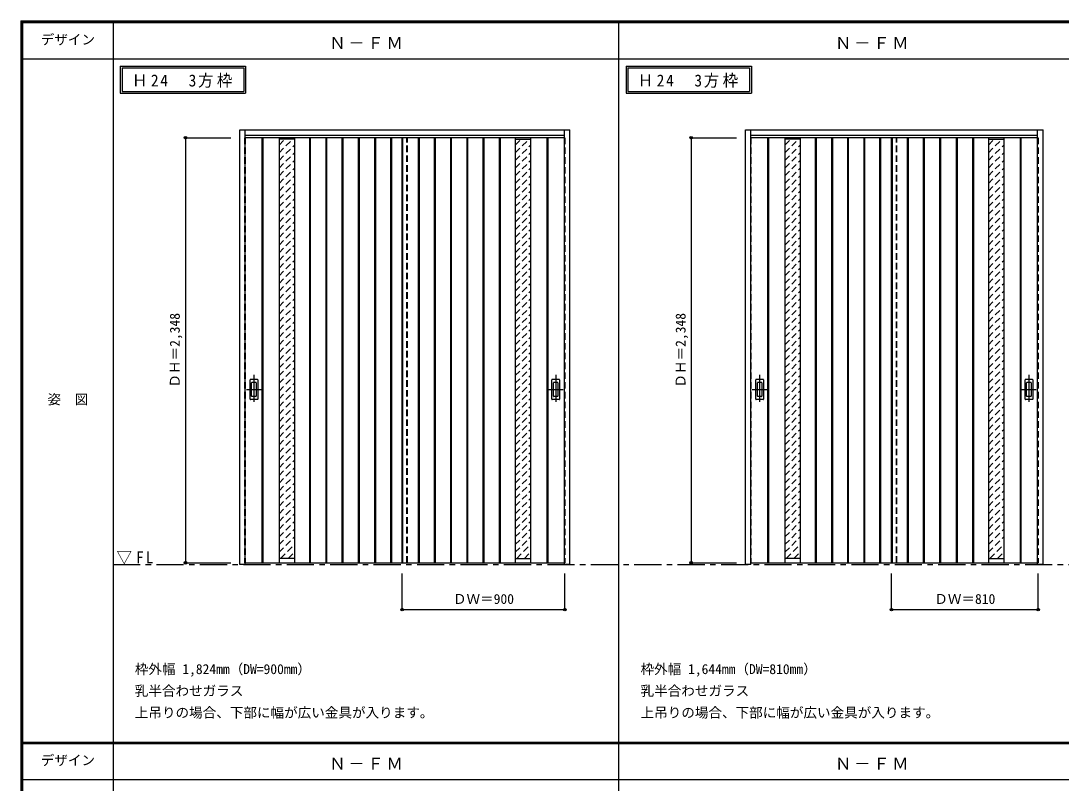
# Model space of a CAD drawing. Units: millimetres, scale not verified. Extents: x -6000 to 5700, y -4307 to 4260.
# Drawn here: x -6000 to -250, y -36 to 4175 of the extents above; entities that cross this region are included whole.
import ezdxf
from ezdxf.enums import TextEntityAlignment as Align

# ---------------------------------------------------------------- set-up
doc = ezdxf.new("R2010")
doc.units = ezdxf.units.MM
doc.header["$LTSCALE"] = 30
doc.header["$PDMODE"] = 32
doc.header["$PDSIZE"] = 15
doc.linetypes.add('CHAIN1', pattern=[8, 5, -1, 1, -1])
doc.linetypes.add('DASHED1', pattern=[1.8, 1.2, -0.6])
for name, color, linetype in [('0-1_通り芯', 4, 'CHAIN1'), ('0-2_扉', 4, 'DASHED1'), ('0-3_仕上げ', 7, 'Continuous'), ('0-4_枠', 3, 'Continuous'), ('0-6_引手', 3, 'Continuous'), ('0-A_文字', 7, 'Continuous'), ('0-B_寸法', 4, 'Continuous'), ('0-C_ハッチ', 4, 'DASHED1'), ('F-1_枠', 6, 'Continuous'), ('F-A_文字', 7, 'Continuous')]:
    doc.layers.add(name, color=color, linetype=linetype)
doc.styles.add('ＭＳ ゴシック', font='')
doc.styles.get('ＭＳ ゴシック').set_extended_font_data('MS Gothic')

msp = doc.modelspace()

# ---------------------------------------------------------------- linework, layer by layer
at = {"layer": '0-1_通り芯'}
for p, q in [((-4712, 2220), (-4712, 2058)), ((-3044, 2220), (-3044, 2058)), ((-1917, 2220), (-1917, 2058)), ((-429, 2220), (-429, 2058)), ((-4753, 2139), (-4671, 2139)), ((-3085, 2139), (-3003, 2139)), ((-1958, 2139), (-1876, 2139)), ((-470, 2139), (-388, 2139))]:
    msp.add_line(p, q, dxfattribs=at)
at = {"layer": '0-1_通り芯', "color": 7}
msp.add_line((-5490, 1173), (5690, 1173), dxfattribs=at)
at = {"layer": '0-2_扉'}
for p, q in [((-4763, 3529.5), (-4763, 1181.5)), ((-4760, 3529.5), (-4763, 3529.5)), ((-3863, 1181.5), (-3863, 3529.5)), ((-2996, 3529.5), (-2993, 3529.5)), ((-2993, 3529.5), (-2993, 1181.5)), ((-1968, 3529.5), (-1968, 1181.5)), ((-1965, 3529.5), (-1968, 3529.5)), ((-1158, 1181.5), (-1158, 3529.5)), ((-381, 3529.5), (-378, 3529.5)), ((-378, 3529.5), (-378, 1181.5)), ((-4763, 1181.5), (-4760, 1181.5)), ((-2993, 1181.5), (-2996, 1181.5)), ((-1968, 1181.5), (-1965, 1181.5)), ((-378, 1181.5), (-381, 1181.5))]:
    msp.add_line(p, q, dxfattribs=at)
at = {"layer": '0-2_扉', "color": 3, "linetype": 'Continuous'}
for p, q in [((-2996, 3529.5), (-4760, 3529.5)), ((-3893, 1181.5), (-3893, 3529.5)), ((-381, 3529.5), (-1965, 3529.5)), ((-1188, 1181.5), (-1188, 3529.5)), ((-4760, 1181.5), (-2996, 1181.5)), ((-1965, 1181.5), (-381, 1181.5))]:
    msp.add_line(p, q, dxfattribs=at)
at = {"layer": '0-3_仕上げ', "color": 3, "linetype": 'DASHED1'}
for p, q in [((-4760, 3529.5), (-4760, 1181.5)), ((-3866, 1181.5), (-3866, 3529.5)), ((-2996, 1181.5), (-2996, 3529.5)), ((-1965, 3529.5), (-1965, 1181.5)), ((-1161, 1181.5), (-1161, 3529.5)), ((-381, 1181.5), (-381, 3529.5))]:
    msp.add_line(p, q, dxfattribs=at)
at = {"layer": '0-3_仕上げ', "color": 3}
for p, q in [((-4668, 3529.5), (-4668, 1181.5)), ((-4663, 3529.5), (-4663, 1181.5)), ((-4405, 3529.5), (-4405, 1181.5)), ((-4400, 3529.5), (-4400, 1181.5)), ((-4315, 3529.5), (-4315, 1181.5)), ((-4310, 3529.5), (-4310, 1181.5)), ((-4225, 3529.5), (-4225, 1181.5)), ((-4220, 3529.5), (-4220, 1181.5)), ((-4135, 3529.5), (-4135, 1181.5)), ((-4130, 3529.5), (-4130, 1181.5)), ((-4045, 3529.5), (-4045, 1181.5)), ((-4040, 3529.5), (-4040, 1181.5)), ((-3957, 3529.5), (-3957, 1181.5)), ((-3952, 3529.5), (-3952, 1181.5)), ((-3890, 3529.5), (-3890, 1181.5)), ((-3804, 3529.5), (-3804, 1181.5)), ((-3799, 3529.5), (-3799, 1181.5)), ((-3716, 3529.5), (-3716, 1181.5)), ((-3711, 3529.5), (-3711, 1181.5)), ((-3626, 3529.5), (-3626, 1181.5)), ((-3621, 3529.5), (-3621, 1181.5)), ((-3536, 3529.5), (-3536, 1181.5)), ((-3531, 3529.5), (-3531, 1181.5)), ((-3446, 3529.5), (-3446, 1181.5)), ((-3441, 3529.5), (-3441, 1181.5)), ((-3356, 3529.5), (-3356, 1181.5)), ((-3351, 3529.5), (-3351, 1181.5)), ((-3093, 3529.5), (-3093, 1181.5)), ((-3088, 3529.5), (-3088, 1181.5)), ((-1873, 3529.5), (-1873, 1181.5)), ((-1868, 3529.5), (-1868, 1181.5)), ((-1610, 3529.5), (-1610, 1181.5)), ((-1605, 3529.5), (-1605, 1181.5)), ((-1520, 3529.5), (-1520, 1181.5)), ((-1515, 3529.5), (-1515, 1181.5)), ((-1430, 1181.5), (-1430, 3529.5)), ((-1425, 1181.5), (-1425, 3529.5)), ((-1340, 1181.5), (-1340, 3529.5)), ((-1335, 1181.5), (-1335, 3529.5)), ((-1252, 1181.5), (-1252, 3529.5)), ((-1247, 1181.5), (-1247, 3529.5)), ((-1185, 3529.5), (-1185, 1181.5)), ((-1099, 1181.5), (-1099, 3529.5)), ((-1094, 1181.5), (-1094, 3529.5)), ((-1011, 1181.5), (-1011, 3529.5)), ((-1006, 1181.5), (-1006, 3529.5)), ((-921, 1181.5), (-921, 3529.5)), ((-916, 1181.5), (-916, 3529.5)), ((-831, 3529.5), (-831, 1181.5)), ((-826, 3529.5), (-826, 1181.5)), ((-741, 3529.5), (-741, 1181.5)), ((-736, 3529.5), (-736, 1181.5)), ((-478, 3529.5), (-478, 1181.5)), ((-473, 3529.5), (-473, 1181.5))]:
    msp.add_line(p, q, dxfattribs=at)
at = {"layer": '0-3_仕上げ'}
for p, q in [((-4573, 3529.5), (-4573, 1181.5)), ((-4488, 3521.5), (-4573, 3521.5)), ((-4488, 3529.5), (-4488, 1181.5)), ((-3268, 3529.5), (-3268, 1181.5)), ((-3268, 3521.5), (-3183, 3521.5)), ((-3183, 3529.5), (-3183, 1181.5)), ((-1778, 3529.5), (-1778, 1181.5)), ((-1693, 3521.5), (-1778, 3521.5)), ((-1693, 3529.5), (-1693, 1181.5)), ((-653, 3529.5), (-653, 1181.5)), ((-653, 3521.5), (-568, 3521.5)), ((-568, 3529.5), (-568, 1181.5)), ((-4488, 1205.5), (-4573, 1205.5)), ((-3268, 1205.5), (-3183, 1205.5)), ((-1693, 1205.5), (-1778, 1205.5)), ((-653, 1205.5), (-568, 1205.5))]:
    msp.add_line(p, q, dxfattribs=at)
at = {"layer": '0-4_枠'}
for p, q in [((-4790, 1173), (-4790, 3573)), ((-4790, 3573), (-2966, 3573)), ((-4760, 1173), (-4760, 3573)), ((-2996, 1182.04), (-2996, 3573)), ((-2966, 1173), (-2966, 3573)), ((-1995, 1173), (-1995, 3573)), ((-1995, 3573), (-351, 3573)), ((-1965, 1173), (-1965, 3573)), ((-381, 1182.04), (-381, 3573)), ((-351, 1173), (-351, 3573)), ((-4760, 3543), (-2996, 3543)), ((-1965, 3543), (-381, 3543)), ((-4760, 1173), (-4790, 1173)), ((-2996, 1181.7), (-2996, 1182.04)), ((-1965, 1173), (-1995, 1173)), ((-381, 1181.7), (-381, 1182.04))]:
    msp.add_line(p, q, dxfattribs=at)
for points in [[(-2966, 1173), (-2996, 1173), (-2996, 1181.7)], [(-351, 1173), (-381, 1173), (-381, 1181.7)]]:
    msp.add_lwpolyline(points, dxfattribs=at)
at = {"layer": '0-6_引手'}
for p, q in [((-4733, 2085.5), (-4733, 2192.5)), ((-4692.5, 2194), (-4731.5, 2194)), ((-4691, 2192.5), (-4691, 2085.5)), ((-3065, 2085.5), (-3065, 2192.5)), ((-3024.5, 2194), (-3063.5, 2194)), ((-3023, 2192.5), (-3023, 2085.5)), ((-1938, 2085.5), (-1938, 2192.5)), ((-1897.5, 2194), (-1936.5, 2194)), ((-1896, 2192.5), (-1896, 2085.5)), ((-450, 2085.5), (-450, 2192.5)), ((-409.5, 2194), (-448.5, 2194)), ((-408, 2192.5), (-408, 2085.5)), ((-4692.5, 2084), (-4731.5, 2084)), ((-3024.5, 2084), (-3063.5, 2084)), ((-1897.5, 2084), (-1936.5, 2084)), ((-409.5, 2084), (-448.5, 2084))]:
    msp.add_line(p, q, dxfattribs=at)
at = {"layer": '0-6_引手', "color": 7}
for p, q in [((-4724.5, 2101.5), (-4724.5, 2176.5)), ((-4701, 2178), (-4723, 2178)), ((-4699.5, 2176.5), (-4699.5, 2101.5)), ((-3056.5, 2101.5), (-3056.5, 2176.5)), ((-3033, 2178), (-3055, 2178)), ((-3031.5, 2176.5), (-3031.5, 2101.5)), ((-1929.5, 2101.5), (-1929.5, 2176.5)), ((-1906, 2178), (-1928, 2178)), ((-1904.5, 2176.5), (-1904.5, 2101.5)), ((-441.5, 2101.5), (-441.5, 2176.5)), ((-418, 2178), (-440, 2178)), ((-416.5, 2176.5), (-416.5, 2101.5)), ((-4701, 2100), (-4723, 2100)), ((-3033, 2100), (-3055, 2100)), ((-1906, 2100), (-1928, 2100)), ((-418, 2100), (-440, 2100))]:
    msp.add_line(p, q, dxfattribs=at)
at = {"layer": '0-6_引手'}
for centre, start, end in [((-4731.5, 2192.5), 90, 180), ((-4692.5, 2192.5), 0, 90), ((-3063.5, 2192.5), 90, 180), ((-3024.5, 2192.5), 0, 90), ((-1936.5, 2192.5), 90, 180), ((-1897.5, 2192.5), 0, 90), ((-448.5, 2192.5), 90, 180), ((-409.5, 2192.5), 0, 90), ((-4731.5, 2085.5), 180, 270), ((-4692.5, 2085.5), 270, 0), ((-3063.5, 2085.5), 180, 270), ((-3024.5, 2085.5), 270, 0), ((-1936.5, 2085.5), 180, 270), ((-1897.5, 2085.5), 270, 0), ((-448.5, 2085.5), 180, 270), ((-409.5, 2085.5), 270, 0)]:
    msp.add_arc(centre, 1.5, start, end, dxfattribs=at)
at = {"layer": '0-6_引手', "color": 7}
for centre, start, end in [((-4723, 2176.5), 90, 180), ((-4701, 2176.5), 0, 90), ((-3055, 2176.5), 90, 180), ((-3033, 2176.5), 0, 90), ((-1928, 2176.5), 90, 180), ((-1906, 2176.5), 0, 90), ((-440, 2176.5), 90, 180), ((-418, 2176.5), 0, 90), ((-4723, 2101.5), 180, 270), ((-4701, 2101.5), 270, 0), ((-3055, 2101.5), 180, 270), ((-3033, 2101.5), 270, 0), ((-1928, 2101.5), 180, 270), ((-1906, 2101.5), 270, 0), ((-440, 2101.5), 180, 270), ((-418, 2101.5), 270, 0)]:
    msp.add_arc(centre, 1.5, start, end, dxfattribs=at)
at = {"layer": '0-A_文字'}
for p, q in [((-5450, 3925), (-5450, 3775)), ((-5440, 3915), (-5440, 3785)), ((-5440, 3915), (-4767.38, 3915)), ((-4767.38, 3915), (-4767.38, 3785)), ((-2655, 3925), (-2655, 3775)), ((-2645, 3915), (-2645, 3785)), ((-2645, 3915), (-1972.38, 3915)), ((-1972.38, 3915), (-1972.38, 3785)), ((-5450, 3775), (-4757.38, 3775)), ((-5440, 3785), (-4767.38, 3785)), ((-2655, 3775), (-1962.38, 3775)), ((-2645, 3785), (-1972.38, 3785))]:
    msp.add_line(p, q, dxfattribs=at)
for points in [[(-5450, 3925), (-4757.38, 3925), (-4757.38, 3775)], [(-2655, 3925), (-1962.38, 3925), (-1962.38, 3775)]]:
    msp.add_lwpolyline(points, dxfattribs=at)
at = {"layer": '0-B_寸法'}
for p, q in [((-5090, 3529.5), (-4840, 3529.5)), ((-5090, 3529.5), (-5090, 1181.5)), ((-2295, 3529.5), (-2045, 3529.5)), ((-2295, 3529.5), (-2295, 1181.5)), ((-5090, 1181.5), (-4840, 1181.5)), ((-2295, 1181.5), (-2045, 1181.5)), ((-3893, 923), (-3893, 1123)), ((-2993, 923), (-2993, 1123)), ((-1188, 923), (-1188, 1123)), ((-378, 923), (-378, 1123)), ((-3893, 923), (-2993, 923)), ((-1188, 923), (-378, 923))]:
    msp.add_line(p, q, dxfattribs=at)
at = {"layer": '0-B_寸法', "color": 7}
for p in [(-5090, 3529.5), (-2295, 3529.5), (-5090, 1181.5), (-2295, 1181.5), (-3893, 923), (-2993, 923), (-1188, 923), (-378, 923)]:
    msp.add_point(p, dxfattribs=at)
at = {"layer": '0-C_ハッチ'}
for p, q in [((-4573, 3445.72), (-4497.22, 3521.5)), ((-4573, 3488.15), (-4539.65, 3521.5)), ((-3268, 3445.72), (-3192.22, 3521.5)), ((-3268, 3488.15), (-3234.65, 3521.5)), ((-1778, 3445.72), (-1702.22, 3521.5)), ((-1778, 3488.15), (-1744.65, 3521.5)), ((-653, 3445.72), (-577.22, 3521.5)), ((-653, 3488.15), (-619.65, 3521.5)), ((-4573, 3403.29), (-4488, 3488.29)), ((-3268, 3403.29), (-3183, 3488.29)), ((-1778, 3403.29), (-1693, 3488.29)), ((-653, 3403.29), (-568, 3488.29)), ((-4573, 3360.87), (-4488, 3445.87)), ((-4573, 3318.44), (-4488, 3403.44)), ((-3268, 3360.87), (-3183, 3445.87)), ((-3268, 3318.44), (-3183, 3403.44)), ((-1778, 3360.87), (-1693, 3445.87)), ((-1778, 3318.44), (-1693, 3403.44)), ((-653, 3360.87), (-568, 3445.87)), ((-653, 3318.44), (-568, 3403.44)), ((-4573, 3276.01), (-4488, 3361.01)), ((-3268, 3276.01), (-3183, 3361.01)), ((-1778, 3276.01), (-1693, 3361.01)), ((-653, 3276.01), (-568, 3361.01)), ((-4573, 3233.59), (-4488, 3318.59)), ((-3268, 3233.59), (-3183, 3318.59)), ((-1778, 3233.59), (-1693, 3318.59)), ((-653, 3233.59), (-568, 3318.59)), ((-4573, 3191.16), (-4488, 3276.16)), ((-4573, 3148.73), (-4488, 3233.73)), ((-3268, 3191.16), (-3183, 3276.16)), ((-3268, 3148.73), (-3183, 3233.73)), ((-1778, 3191.16), (-1693, 3276.16)), ((-1778, 3148.73), (-1693, 3233.73)), ((-653, 3191.16), (-568, 3276.16)), ((-653, 3148.73), (-568, 3233.73)), ((-4573, 3106.31), (-4488, 3191.31)), ((-3268, 3106.31), (-3183, 3191.31)), ((-1778, 3106.31), (-1693, 3191.31)), ((-653, 3106.31), (-568, 3191.31)), ((-4573, 3063.88), (-4488, 3148.88)), ((-4573, 3021.45), (-4488, 3106.45)), ((-3268, 3063.88), (-3183, 3148.88)), ((-3268, 3021.45), (-3183, 3106.45)), ((-1778, 3063.88), (-1693, 3148.88)), ((-1778, 3021.45), (-1693, 3106.45)), ((-653, 3063.88), (-568, 3148.88)), ((-653, 3021.45), (-568, 3106.45)), ((-4573, 2979.03), (-4488, 3064.03)), ((-3268, 2979.03), (-3183, 3064.03)), ((-1778, 2979.03), (-1693, 3064.03)), ((-653, 2979.03), (-568, 3064.03)), ((-4573, 2936.6), (-4488, 3021.6)), ((-3268, 2936.6), (-3183, 3021.6)), ((-1778, 2936.6), (-1693, 3021.6)), ((-653, 2936.6), (-568, 3021.6)), ((-4573, 2894.18), (-4488, 2979.18)), ((-4573, 2851.75), (-4488, 2936.75)), ((-3268, 2894.18), (-3183, 2979.18)), ((-3268, 2851.75), (-3183, 2936.75)), ((-1778, 2894.18), (-1693, 2979.18)), ((-1778, 2851.75), (-1693, 2936.75)), ((-653, 2894.18), (-568, 2979.18)), ((-653, 2851.75), (-568, 2936.75)), ((-4573, 2809.32), (-4488, 2894.32)), ((-3268, 2809.32), (-3183, 2894.32)), ((-1778, 2809.32), (-1693, 2894.32)), ((-653, 2809.32), (-568, 2894.32)), ((-4573, 2766.9), (-4488, 2851.9)), ((-3268, 2766.9), (-3183, 2851.9)), ((-1778, 2766.9), (-1693, 2851.9)), ((-653, 2766.9), (-568, 2851.9)), ((-4573, 2724.47), (-4488, 2809.47)), ((-4573, 2682.04), (-4488, 2767.04)), ((-3268, 2724.47), (-3183, 2809.47)), ((-3268, 2682.04), (-3183, 2767.04)), ((-1778, 2724.47), (-1693, 2809.47)), ((-1778, 2682.04), (-1693, 2767.04)), ((-653, 2724.47), (-568, 2809.47)), ((-653, 2682.04), (-568, 2767.04)), ((-4573, 2639.62), (-4488, 2724.62)), ((-3268, 2639.62), (-3183, 2724.62)), ((-1778, 2639.62), (-1693, 2724.62)), ((-653, 2639.62), (-568, 2724.62)), ((-4573, 2597.19), (-4488, 2682.19)), ((-3268, 2597.19), (-3183, 2682.19)), ((-1778, 2597.19), (-1693, 2682.19)), ((-653, 2597.19), (-568, 2682.19)), ((-4573, 2554.76), (-4488, 2639.76)), ((-4573, 2512.34), (-4488, 2597.34)), ((-3268, 2554.76), (-3183, 2639.76)), ((-3268, 2512.34), (-3183, 2597.34)), ((-1778, 2554.76), (-1693, 2639.76)), ((-1778, 2512.34), (-1693, 2597.34)), ((-653, 2554.76), (-568, 2639.76)), ((-653, 2512.34), (-568, 2597.34)), ((-4573, 2469.91), (-4488, 2554.91)), ((-3268, 2469.91), (-3183, 2554.91)), ((-1778, 2469.91), (-1693, 2554.91)), ((-653, 2469.91), (-568, 2554.91)), ((-4573, 2427.48), (-4488, 2512.48)), ((-3268, 2427.48), (-3183, 2512.48)), ((-1778, 2427.48), (-1693, 2512.48)), ((-653, 2427.48), (-568, 2512.48)), ((-4573, 2385.06), (-4488, 2470.06)), ((-4573, 2342.63), (-4488, 2427.63)), ((-3268, 2385.06), (-3183, 2470.06)), ((-3268, 2342.63), (-3183, 2427.63)), ((-1778, 2385.06), (-1693, 2470.06)), ((-1778, 2342.63), (-1693, 2427.63)), ((-653, 2385.06), (-568, 2470.06)), ((-653, 2342.63), (-568, 2427.63)), ((-4573, 2300.21), (-4488, 2385.21)), ((-3268, 2300.21), (-3183, 2385.21)), ((-1778, 2300.21), (-1693, 2385.21)), ((-653, 2300.21), (-568, 2385.21)), ((-4573, 2257.78), (-4488, 2342.78)), ((-4573, 2215.35), (-4488, 2300.35)), ((-3268, 2257.78), (-3183, 2342.78)), ((-3268, 2215.35), (-3183, 2300.35)), ((-1778, 2257.78), (-1693, 2342.78)), ((-1778, 2215.35), (-1693, 2300.35)), ((-653, 2257.78), (-568, 2342.78)), ((-653, 2215.35), (-568, 2300.35)), ((-4573, 2172.93), (-4488, 2257.93)), ((-3268, 2172.93), (-3183, 2257.93)), ((-1778, 2172.93), (-1693, 2257.93)), ((-653, 2172.93), (-568, 2257.93)), ((-4573, 2130.5), (-4488, 2215.5)), ((-3268, 2130.5), (-3183, 2215.5)), ((-1778, 2130.5), (-1693, 2215.5)), ((-653, 2130.5), (-568, 2215.5)), ((-4573, 2088.07), (-4488, 2173.07)), ((-4573, 2045.65), (-4488, 2130.65)), ((-3268, 2088.07), (-3183, 2173.07)), ((-3268, 2045.65), (-3183, 2130.65)), ((-1778, 2088.07), (-1693, 2173.07)), ((-1778, 2045.65), (-1693, 2130.65)), ((-653, 2088.07), (-568, 2173.07)), ((-653, 2045.65), (-568, 2130.65)), ((-4573, 2003.22), (-4488, 2088.22)), ((-3268, 2003.22), (-3183, 2088.22)), ((-1778, 2003.22), (-1693, 2088.22)), ((-653, 2003.22), (-568, 2088.22)), ((-4573, 1960.79), (-4488, 2045.79)), ((-3268, 1960.79), (-3183, 2045.79)), ((-1778, 1960.79), (-1693, 2045.79)), ((-653, 1960.79), (-568, 2045.79)), ((-4573, 1918.37), (-4488, 2003.37)), ((-4573, 1875.94), (-4488, 1960.94)), ((-3268, 1918.37), (-3183, 2003.37)), ((-3268, 1875.94), (-3183, 1960.94)), ((-1778, 1918.37), (-1693, 2003.37)), ((-1778, 1875.94), (-1693, 1960.94)), ((-653, 1918.37), (-568, 2003.37)), ((-653, 1875.94), (-568, 1960.94)), ((-4573, 1833.52), (-4488, 1918.52)), ((-3268, 1833.52), (-3183, 1918.52)), ((-1778, 1833.52), (-1693, 1918.52)), ((-653, 1833.52), (-568, 1918.52)), ((-4573, 1791.09), (-4488, 1876.09)), ((-3268, 1791.09), (-3183, 1876.09)), ((-1778, 1791.09), (-1693, 1876.09)), ((-653, 1791.09), (-568, 1876.09)), ((-4573, 1748.66), (-4488, 1833.66)), ((-4573, 1706.24), (-4488, 1791.24)), ((-3268, 1748.66), (-3183, 1833.66)), ((-3268, 1706.24), (-3183, 1791.24)), ((-1778, 1748.66), (-1693, 1833.66)), ((-1778, 1706.24), (-1693, 1791.24)), ((-653, 1748.66), (-568, 1833.66)), ((-653, 1706.24), (-568, 1791.24)), ((-4573, 1663.81), (-4488, 1748.81)), ((-3268, 1663.81), (-3183, 1748.81)), ((-1778, 1663.81), (-1693, 1748.81)), ((-653, 1663.81), (-568, 1748.81)), ((-4573, 1621.38), (-4488, 1706.38)), ((-3268, 1621.38), (-3183, 1706.38)), ((-1778, 1621.38), (-1693, 1706.38)), ((-653, 1621.38), (-568, 1706.38)), ((-4573, 1578.96), (-4488, 1663.96)), ((-4573, 1536.53), (-4488, 1621.53)), ((-3268, 1578.96), (-3183, 1663.96)), ((-3268, 1536.53), (-3183, 1621.53)), ((-1778, 1578.96), (-1693, 1663.96)), ((-1778, 1536.53), (-1693, 1621.53)), ((-653, 1578.96), (-568, 1663.96)), ((-653, 1536.53), (-568, 1621.53)), ((-4573, 1494.1), (-4488, 1579.1)), ((-3268, 1494.1), (-3183, 1579.1)), ((-1778, 1494.1), (-1693, 1579.1)), ((-653, 1494.1), (-568, 1579.1)), ((-4573, 1451.68), (-4488, 1536.68)), ((-3268, 1451.68), (-3183, 1536.68)), ((-1778, 1451.68), (-1693, 1536.68)), ((-653, 1451.68), (-568, 1536.68)), ((-4573, 1409.25), (-4488, 1494.25)), ((-4573, 1366.82), (-4488, 1451.82)), ((-3268, 1409.25), (-3183, 1494.25)), ((-3268, 1366.82), (-3183, 1451.82)), ((-1778, 1409.25), (-1693, 1494.25)), ((-1778, 1366.82), (-1693, 1451.82)), ((-653, 1409.25), (-568, 1494.25)), ((-653, 1366.82), (-568, 1451.82)), ((-4573, 1324.4), (-4488, 1409.4)), ((-3268, 1324.4), (-3183, 1409.4)), ((-1778, 1324.4), (-1693, 1409.4)), ((-653, 1324.4), (-568, 1409.4)), ((-4573, 1281.97), (-4488, 1366.97)), ((-4573, 1239.55), (-4488, 1324.55)), ((-3268, 1281.97), (-3183, 1366.97)), ((-3268, 1239.55), (-3183, 1324.55)), ((-1778, 1281.97), (-1693, 1366.97)), ((-1778, 1239.55), (-1693, 1324.55)), ((-653, 1281.97), (-568, 1366.97)), ((-653, 1239.55), (-568, 1324.55)), ((-4564.62, 1205.5), (-4488, 1282.12)), ((-3259.62, 1205.5), (-3183, 1282.12)), ((-1769.62, 1205.5), (-1693, 1282.12)), ((-644.62, 1205.5), (-568, 1282.12)), ((-4522.19, 1205.5), (-4488, 1239.69)), ((-3217.19, 1205.5), (-3183, 1239.69)), ((-1727.19, 1205.5), (-1693, 1239.69)), ((-602.19, 1205.5), (-568, 1239.69))]:
    msp.add_line(p, q, dxfattribs=at)
at = {"layer": 'F-1_枠'}
for p, q in [((-6000, 4175), (5700, 4175)), ((-6000, 4175), (-6000, -4205)), ((-6000, 4170), (5700, 4170)), ((-6000, 4165), (5700, 4165)), ((-5995, 4175), (-5995, -4205)), ((-5990, 4175), (-5990, -4205)), ((-5490, 4175), (-5490, -3790)), ((-2695, -3790), (-2695, 4175)), ((-6000, 3965), (5700, 3965)), ((-6000, 190.5), (5700, 190.5)), ((-6000, 187.5), (5700, 187.5)), ((-6000, 184.5), (5700, 184.5)), ((-6000, -15.5), (5700, -15.5))]:
    msp.add_line(p, q, dxfattribs=at)

# ---------------------------------------------------------------- texts
at = {"layer": '0-A_文字', "style": 'ＭＳ ゴシック'}
for s, p in [('枠外幅 1,824mm（DW=900mm）', (-5370, 550.5)), ('枠外幅 1,644mm（DW=810mm）', (-2575, 550.5)), ('乳半合わせガラス', (-5370, 430.5)), ('乳半合わせガラス', (-2575, 430.5)), ('上吊りの場合、下部に幅が広い金具が入ります。', (-5370, 310.5)), ('上吊りの場合、下部に幅が広い金具が入ります。', (-2575, 310.5))]:
    msp.add_text(s, height=54.99, dxfattribs=at).set_placement(p, align=Align.BOTTOM_LEFT)
at = {"layer": '0-A_文字', "char_height": 65.98, "attachment_point": 7, "style": 'ＭＳ ゴシック'}
for s, insert in [('\\T1.17;Ｎ－ＦＭ', (-4295, 4020)), ('\\T1.17;Ｎ－ＦＭ', (-1500, 4020)), ('\\T1.22;\\W0.95;Ｈ24\u30003方枠', (-5385.34, 3805)), ('\\T1.22;\\W0.95;Ｈ24\u30003方枠', (-2590.34, 3805)), ('\\T1.26;\\W0.95;▽FL', (-5471.25, 1173)), ('\\T1.17;Ｎ－ＦＭ', (-4295, 39.5)), ('\\T1.17;Ｎ－ＦＭ', (-1500, 39.5))]:
    msp.add_mtext(s, dxfattribs=dict(at, insert=insert))
at = {"layer": '0-B_寸法', "color": 7, "style": 'ＭＳ ゴシック'}
for p in [(-5105, 2149.25), (-2310, 2149.25)]:
    msp.add_text('ＤＨ＝2,348', height=54.99, rotation=90, dxfattribs=at).set_placement(p, align=Align.BOTTOM_LEFT)
for s, p in [('ＤＷ＝900', (-3611.75, 938)), ('ＤＷ＝810', (-951.75, 938))]:
    msp.add_text(s, height=54.99, dxfattribs=at).set_placement(p, align=Align.BOTTOM_LEFT)
at = {"layer": 'F-A_文字', "style": 'ＭＳ ゴシック'}
for s, p in [('デザイン', (-5890, 4027.5)), ('姿\u3000図', (-5852.5, 2040.25)), ('デザイン', (-5890, 47))]:
    msp.add_text(s, height=54.99, dxfattribs=at).set_placement(p, align=Align.BOTTOM_LEFT)

doc.saveas('drawing.dxf')
